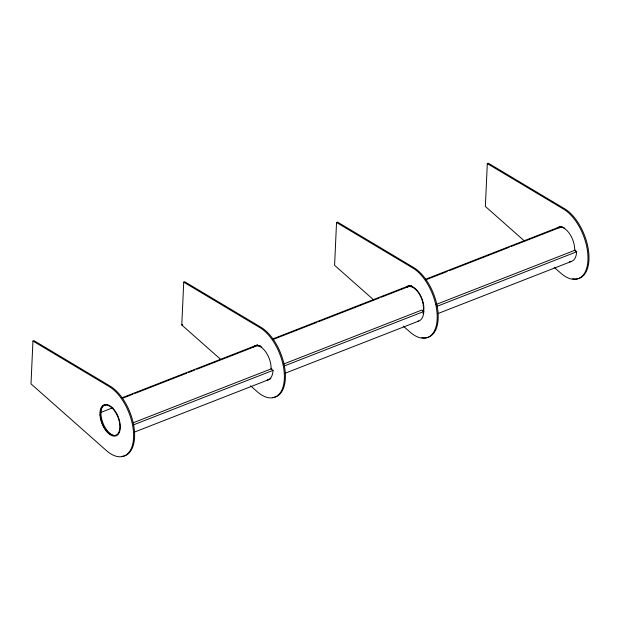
<?xml version="1.0" encoding="UTF-8"?>
<svg xmlns="http://www.w3.org/2000/svg" width="620" height="620" viewBox="0 0 620 620"><rect width="100%" height="100%" fill="white"/><g stroke="black" fill="none" stroke-linecap="round" stroke-linejoin="round"><path stroke-width="0.93" d="M32.945 341.047L31 383.873L106.307 450.5A38.386 20.282 68.7 0 0 133.571 437.643A38.386 20.282 68.7 0 0 109.213 386.578L32.945 341.047L33.961 340.651L110.221 386.183A38.386 20.282 68.7 0 1 133.889 426.452A38.386 20.282 68.7 0 1 121.691 456.39M220.883 359.585L181.784 324.988L183.729 282.162L184.737 281.767L261.005 327.298A38.386 20.282 68.7 0 1 284.665 367.567A38.386 20.282 68.7 0 1 272.474 397.505M421.84 337.559A38.386 20.282 68.7 0 0 437.867 310.713A38.386 20.282 68.7 0 0 413.811 267.623L337.544 222.092L336.536 222.487L334.591 265.313L373.69 299.91M572.624 278.675A38.386 20.282 68.7 0 0 588.651 251.829A38.386 20.282 68.7 0 0 564.595 208.738L488.328 163.207L487.312 163.602L485.367 206.429L524.474 241.025M181.784 324.988L182.792 324.593M121.915 397.831L257.54 344.867M272.808 338.908L409.339 285.588M425.506 279.271L559.333 227.013M104.191 405.441L106.88 404.387M122.156 398.428L132.928 394.219M134.726 393.514L186.822 373.17M188.619 372.473L194.905 370.016M196.703 369.311L255.083 346.51M273.048 339.497L317.06 322.307M318.858 321.61L379.037 298.112M380.835 297.406L407.774 286.882M425.739 279.868L447.299 271.452M449.097 270.746L509.276 247.248M511.066 246.543L559.573 227.602M100.983 412.378L112.708 407.797M133.215 422.762L271.072 368.923L273.025 370.373A19.832 10.478 68.7 0 1 266.91 380.207M283.999 363.878L421.848 310.039L423.809 311.488A19.832 10.478 68.7 0 1 417.686 321.323M435.953 304.536L574.655 250.364L576.615 251.813A19.832 10.478 68.7 0 1 569.393 261.71M133.463 424.871L273.025 370.373M284.247 365.986L423.809 311.488M437.054 306.311L576.615 251.813M134.431 432.094L267.956 379.944M285.216 373.209L418.74 321.059M438.014 313.534L571.547 261.384M487.312 163.602L563.58 209.134A38.386 20.282 68.7 0 1 587.946 260.199A38.386 20.282 68.7 0 1 560.682 273.056L554.164 267.29M336.536 222.487L412.796 268.018A38.386 20.282 68.7 0 1 437.162 319.083A38.386 20.282 68.7 0 1 409.897 331.94L403.38 326.174M183.729 282.162L259.989 327.693A38.386 20.282 68.7 0 1 284.355 378.758A38.386 20.282 68.7 0 1 257.091 391.615L250.573 385.849M114.289 435.604A16.632 8.789 68.7 0 1 102.571 422.065A16.632 8.789 68.7 0 1 103.649 405.286M252.751 347.495A16.632 8.789 68.7 0 1 264.415 350.215A16.632 8.789 68.7 0 1 271.072 368.923M270.855 378.433A19.832 10.478 68.7 0 1 267.918 379.812M254.433 346.402A16.632 8.789 68.7 0 1 257.819 345.193M259.664 345.542A16.632 8.789 68.7 0 1 260.377 345.813M255.983 346.162A15.996 8.447 68.7 0 1 261.834 347.146M271.692 368.241A15.996 8.447 68.7 0 1 271.622 369.179M405.961 287.37A16.632 8.789 68.7 0 1 419.143 293.121A16.632 8.789 68.7 0 1 423.011 313.642M406.728 287.502A15.996 8.447 68.7 0 1 418.632 292.997A15.996 8.447 68.7 0 1 423.135 311.643M557.008 228.238A16.632 8.789 68.7 0 1 568.494 232.244A16.632 8.789 68.7 0 1 574.655 250.364M558.023 227.842A16.632 8.789 68.7 0 1 562.356 226.742M575.67 249.969A16.632 8.789 68.7 0 1 575.6 250.945M406.573 287.424A16.632 8.789 68.7 0 1 411.579 285.626M559.031 227.881A15.996 8.447 68.7 0 1 564.719 228.176M99.998 415.059A16.632 8.789 68.7 0 0 116.041 435.837A16.632 8.789 68.7 0 0 114.343 409.975A16.632 8.789 68.7 0 0 99.998 415.059M100.355 414.703A15.996 8.447 68.7 0 0 115.498 435.341A15.996 8.447 68.7 0 0 114.529 410.835A15.996 8.447 68.7 0 0 100.355 414.703"/></g></svg>
